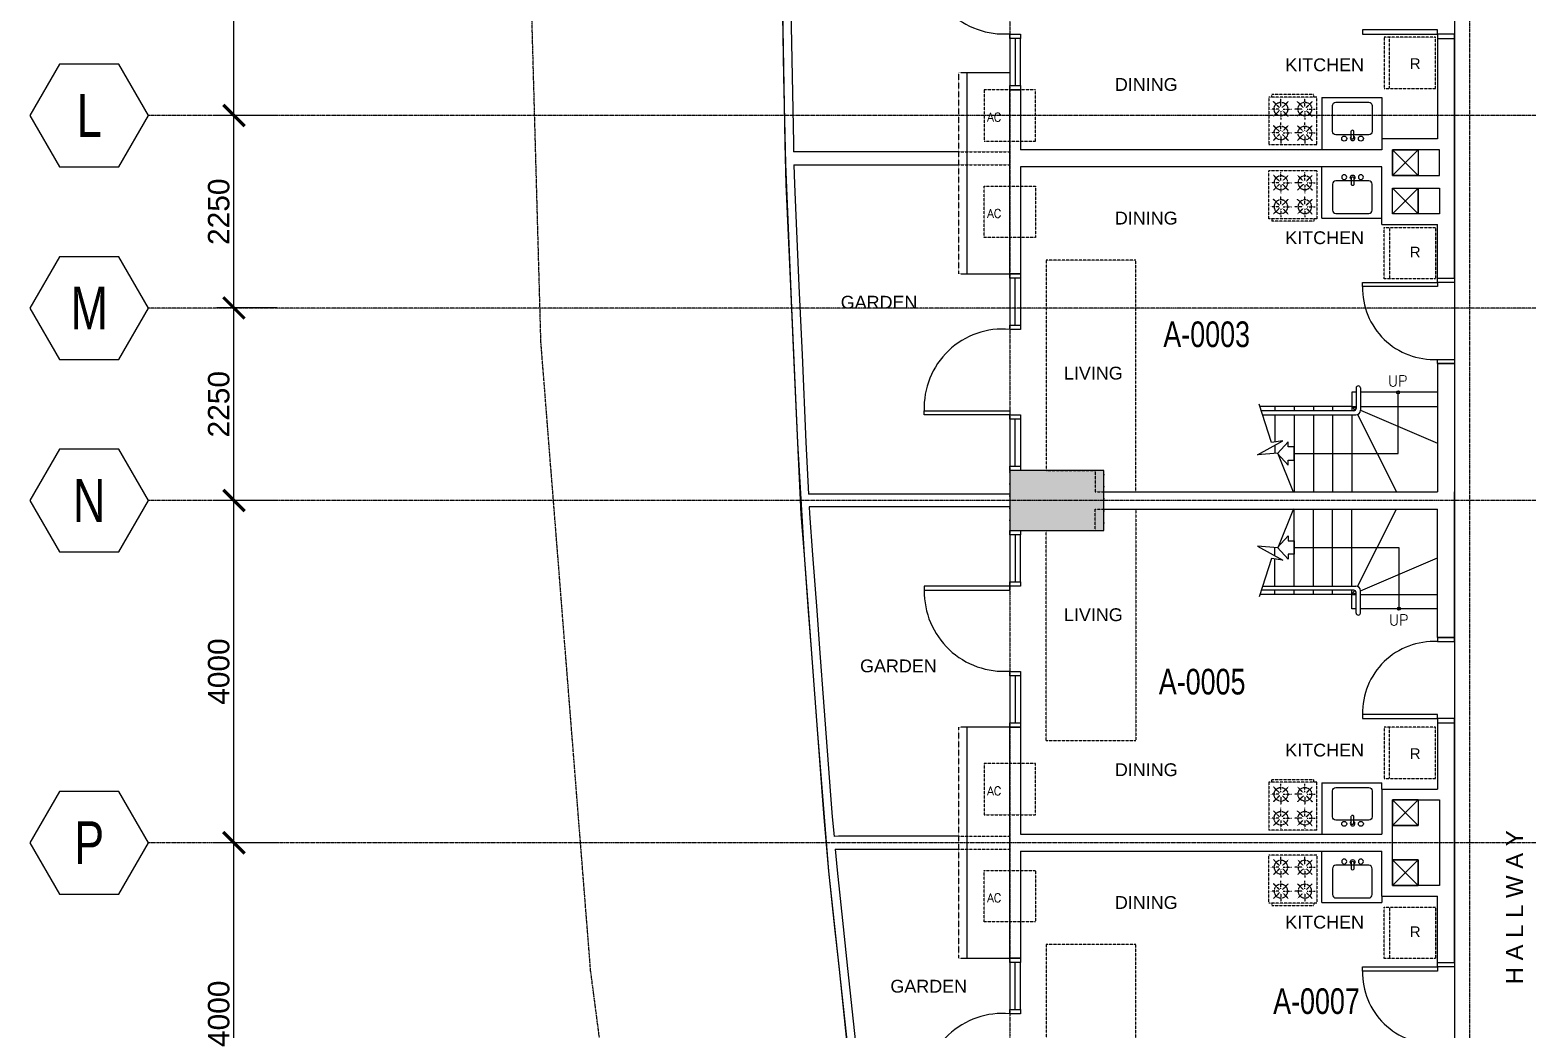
# Model space of a CAD drawing. Header units: inches. Extents: x -189245 to 740841, y -215444 to 469401.
# Drawn here: x -170280 to -152777, y -130482 to -118804 of the extents above; entities that cross this region are included whole.
import ezdxf
from ezdxf.enums import TextEntityAlignment as Align

# ---------------------------------------------------------------- set-up
doc = ezdxf.new("R2010")
doc.units = ezdxf.units.IN
doc.header["$LTSCALE"] = 10
doc.header["$MEASUREMENT"] = 0
for name, pattern in [('GRID NORMAL$0$GRID BASEMENT$0$GRID GROUND$0$GRID$0$$0$PHANTOM', [2.5, 1.25, -0.25, 0.25, -0.25, 0.25, -0.25]), ('HIDDEN', [0.375, 0.25, -0.125]), ('HIDDEN2', [0.1875, 0.125, -0.0625])]:
    doc.linetypes.add(name, pattern=pattern)
for name, color, linetype in [('1', 1, 'Continuous'), ('2', 2, 'Continuous'), ('3', 252, 'Continuous'), ('A-CMU WALL', 4, 'Continuous'), ('a-dim', 8, 'Continuous'), ('A-DOOR', 1, 'Continuous'), ('A-EQUIPMENT', 2, 'Continuous'), ('A-EQUIPTMENT', 1, 'Continuous'), ('A-FIXTURE', 2, 'Continuous'), ('A-GRID', 8, 'Continuous'), ('A-RAILING', 2, 'Continuous'), ('A-STAIR', 1, 'Continuous'), ('A-TEXT', 3, 'Continuous'), ('A-UNIT NUMBER', 2, 'Continuous'), ('A-WINDOW', 2, 'Continuous'), ('COLUMN', 6, 'Continuous'), ('HATCH TSG', 9, 'Continuous'), ('TEXT', 3, 'Continuous'), ('TSG- LOW WALL', 22, 'Continuous'), ('TSG- OPENNING', 1, 'Continuous'), ('TSG- plaster', 4, 'Continuous'), ('TSG- PRE CAST', 4, 'Continuous'), ('TSG- WALL 100', 244, 'Continuous'), ('TSG-DIM_WINDWS', 1, 'Continuous')]:
    doc.layers.add(name, color=color, linetype=linetype)
doc.layers.add('DEFPOINT', color=7, linetype='Continuous', plot=False)
doc.styles.add('ARIAL', font='ARIAL.TTF', dxfattribs={"width": 0.75})
doc.styles.add('GRID NORMAL$0$GRID BASEMENT$0$GRID GROUND$0$GRID$0$Standard', font='ARIAL.TTF')
doc.styles.add('PRSP_Simplex', font='simplex.shx')
doc.dimstyles.new('GRID NORMAL$0$GRID BASEMENT$0$GRID GROUND$0$GRID$0$Standard', dxfattribs={"dimtxt": 250, "dimasz": 0.18, "dimexe": 0.18, "dimexo": 0.0625, "dimgap": 50, "dimtad": 1, "dimdec": 0, "dimzin": 0, "dimdsep": 46, "dimtxsty": 'GRID NORMAL$0$GRID BASEMENT$0$GRID GROUND$0$GRID$0$Standard', "dimcen": 0.09, "dimadec": 0, "dimazin": 0, "dimtfac": 1, "dimtdec": 0, "dimtofl": 0, "dimtmove": 0, "dimatfit": 3, "dimfxl": 1, "dimtolj": 1, "dimtzin": 0, "dimarcsym": 0})

# ---------------------------------------------------------------- blocks, each defined once
blk = doc.blocks.new('GRID NORMAL$0$GRID BASEMENT$0$GRID GROUND$0$GRID$0$$0$GRID-H')
at = {"color": 3}
blk.add_lwpolyline([(-10.39, 6), (-13.86, 0), (-10.39, -6), (-3.46, -6), (0, 0), (-3.46, 6)], close=True, dxfattribs=at)
at = {"color": 6, "style": 'GRID NORMAL$0$GRID BASEMENT$0$GRID GROUND$0$GRID$0$Standard', "width": 0.75}
blk.add_attdef('H', text='', height=5, dxfattribs=at).set_placement((-6.93, 0), align=Align.MIDDLE)
blk = doc.blocks.new('GRID NORMAL$0$GRID BASEMENT$0$GRID GROUND$0$GRID$0$_ARCHTICK')
at = {"color": 0, "linetype": 'ByBlock', "ltscale": 20, "const_width": 0.15}
blk.add_lwpolyline([(-0.5, -0.5), (0.5, 0.5)], dxfattribs=at)
blk = doc.blocks.new('*D321')
at = {"layer": 'a-dim', "color": 0, "lineweight": -2, "ltscale": 500}
for p, q in [((-167895, -122254), (-167895, -119604)), ((-167395, -119804), (-168095, -119804)), ((-167395, -122054), (-168095, -122054))]:
    blk.add_line(p, q, dxfattribs=at)
at = {"layer": 'Defpoints', "color": 0, "ltscale": 500}
for p in [(-167895, -119804), (-167395, -119804), (-167395, -122054)]:
    blk.add_point(p, dxfattribs=at)
at = {"layer": 'a-dim', "color": 0, "lineweight": -2, "ltscale": 500, "xscale": 250, "yscale": 250, "zscale": 250}
for p, rotation in [((-167895, -119804), 90), ((-167895, -122054), 270)]:
    blk.add_blockref('GRID NORMAL$0$GRID BASEMENT$0$GRID GROUND$0$GRID$0$_ARCHTICK', p, dxfattribs=dict(at, rotation=rotation))
at = {"layer": 'a-dim', "color": 3, "ltscale": 500, "insert": (-168072, -120929), "char_height": 250, "attachment_point": 5, "rotation": 90, "style": 'GRID NORMAL$0$GRID BASEMENT$0$GRID GROUND$0$GRID$0$Standard'}
blk.add_mtext('\\A1;2250', dxfattribs=at)
blk = doc.blocks.new('*D322')
at = {"layer": 'a-dim', "color": 0, "lineweight": -2, "ltscale": 500}
for p, q in [((-167895, -124504), (-167895, -121854)), ((-167395, -122054), (-168095, -122054)), ((-167395, -124304), (-168095, -124304))]:
    blk.add_line(p, q, dxfattribs=at)
at = {"layer": 'Defpoints', "color": 0, "ltscale": 500}
for p in [(-167895, -122054), (-167395, -122054), (-167395, -124304)]:
    blk.add_point(p, dxfattribs=at)
at = {"layer": 'a-dim', "color": 0, "lineweight": -2, "ltscale": 500, "xscale": 250, "yscale": 250, "zscale": 250}
for p, rotation in [((-167895, -122054), 90), ((-167895, -124304), 270)]:
    blk.add_blockref('GRID NORMAL$0$GRID BASEMENT$0$GRID GROUND$0$GRID$0$_ARCHTICK', p, dxfattribs=dict(at, rotation=rotation))
at = {"layer": 'a-dim', "color": 3, "ltscale": 500, "insert": (-168072, -123179), "char_height": 250, "attachment_point": 5, "rotation": 90, "style": 'GRID NORMAL$0$GRID BASEMENT$0$GRID GROUND$0$GRID$0$Standard'}
blk.add_mtext('\\A1;2250', dxfattribs=at)
blk = doc.blocks.new('*D323')
at = {"layer": 'a-dim', "color": 0, "lineweight": -2, "ltscale": 500}
for p, q in [((-167895, -128505), (-167895, -124104)), ((-167395, -124304), (-168095, -124304)), ((-167395, -128305), (-168095, -128305))]:
    blk.add_line(p, q, dxfattribs=at)
at = {"layer": 'Defpoints', "color": 0, "ltscale": 500}
for p in [(-167895, -124304), (-167395, -124304), (-167395, -128305)]:
    blk.add_point(p, dxfattribs=at)
at = {"layer": 'a-dim', "color": 0, "lineweight": -2, "ltscale": 500, "xscale": 250, "yscale": 250, "zscale": 250}
for p, rotation in [((-167895, -124304), 90), ((-167895, -128305), 270)]:
    blk.add_blockref('GRID NORMAL$0$GRID BASEMENT$0$GRID GROUND$0$GRID$0$_ARCHTICK', p, dxfattribs=dict(at, rotation=rotation))
at = {"layer": 'a-dim', "color": 3, "ltscale": 500, "insert": (-168072, -126304), "char_height": 250, "attachment_point": 5, "rotation": 90, "style": 'GRID NORMAL$0$GRID BASEMENT$0$GRID GROUND$0$GRID$0$Standard'}
blk.add_mtext('\\A1;4000', dxfattribs=at)
blk = doc.blocks.new('*D325')
at = {"layer": 'a-dim', "color": 0, "lineweight": -2, "ltscale": 500}
for p, q in [((-167895, -120004), (-167895, -116004)), ((-167395, -116204), (-168095, -116204)), ((-167395, -119804), (-168095, -119804))]:
    blk.add_line(p, q, dxfattribs=at)
at = {"layer": 'Defpoints', "color": 0, "ltscale": 500}
for p in [(-167895, -116204), (-167395, -116204), (-167395, -119804)]:
    blk.add_point(p, dxfattribs=at)
at = {"layer": 'a-dim', "color": 0, "lineweight": -2, "ltscale": 500, "xscale": 250, "yscale": 250, "zscale": 250}
for p, rotation in [((-167895, -116204), 90), ((-167895, -119804), 270)]:
    blk.add_blockref('GRID NORMAL$0$GRID BASEMENT$0$GRID GROUND$0$GRID$0$_ARCHTICK', p, dxfattribs=dict(at, rotation=rotation))
at = {"layer": 'a-dim', "color": 3, "ltscale": 500, "insert": (-168072, -118004), "char_height": 250, "attachment_point": 5, "rotation": 90, "style": 'GRID NORMAL$0$GRID BASEMENT$0$GRID GROUND$0$GRID$0$Standard'}
blk.add_mtext('\\A1;3600', dxfattribs=at)
blk = doc.blocks.new('*D327')
at = {"layer": 'a-dim', "color": 0, "lineweight": -2, "ltscale": 500}
for p, q in [((-167895, -128505), (-167895, -124104)), ((-167395, -124304), (-168095, -124304)), ((-167395, -128305), (-168095, -128305))]:
    blk.add_line(p, q, dxfattribs=at)
at = {"layer": 'Defpoints', "color": 0, "ltscale": 500}
for p in [(-167895, -124304), (-167395, -124304), (-167395, -128305)]:
    blk.add_point(p, dxfattribs=at)
at = {"layer": 'a-dim', "color": 0, "lineweight": -2, "ltscale": 500, "xscale": 250, "yscale": 250, "zscale": 250}
for p, rotation in [((-167895, -124304), 90), ((-167895, -128305), 270)]:
    blk.add_blockref('GRID NORMAL$0$GRID BASEMENT$0$GRID GROUND$0$GRID$0$_ARCHTICK', p, dxfattribs=dict(at, rotation=rotation))
at = {"layer": 'a-dim', "color": 3, "ltscale": 500, "insert": (-168072, -126304), "char_height": 250, "attachment_point": 5, "rotation": 90, "style": 'GRID NORMAL$0$GRID BASEMENT$0$GRID GROUND$0$GRID$0$Standard'}
blk.add_mtext('\\A1;4000', dxfattribs=at)
blk = doc.blocks.new('*D328')
at = {"layer": 'a-dim', "color": 0, "lineweight": -2, "ltscale": 500}
for p, q in [((-167895, -132505), (-167895, -128104)), ((-167395, -128304), (-168095, -128304)), ((-167395, -132305), (-168095, -132305))]:
    blk.add_line(p, q, dxfattribs=at)
at = {"layer": 'Defpoints', "color": 0, "ltscale": 500}
for p in [(-167895, -128304), (-167395, -128304), (-167395, -132305)]:
    blk.add_point(p, dxfattribs=at)
at = {"layer": 'a-dim', "color": 0, "lineweight": -2, "ltscale": 500, "xscale": 250, "yscale": 250, "zscale": 250}
for p, rotation in [((-167895, -128304), 90), ((-167895, -132305), 270)]:
    blk.add_blockref('GRID NORMAL$0$GRID BASEMENT$0$GRID GROUND$0$GRID$0$_ARCHTICK', p, dxfattribs=dict(at, rotation=rotation))
at = {"layer": 'a-dim', "color": 3, "ltscale": 500, "insert": (-168072, -130304), "char_height": 250, "attachment_point": 5, "rotation": 90, "style": 'GRID NORMAL$0$GRID BASEMENT$0$GRID GROUND$0$GRID$0$Standard'}
blk.add_mtext('\\A1;4000', dxfattribs=at)
blk = doc.blocks.new('SINK3')
at = {"layer": 'A-FIXTURE', "color": 2, "linetype": 'Continuous'}
for p, q in [((421, 17), (335, 17)), ((421, -12), (335, -12))]:
    blk.add_line(p, q, dxfattribs=at)
blk.add_lwpolyline([(40, 232), (342, 232, -0.414214), (382, 192), (382, -192, -0.414214), (342, -232), (40, -232, -0.414214), (0, -192), (0, 192, -0.414214)], format="xyb", close=True, dxfattribs=at)
at = {"layer": 'A-FIXTURE', "color": 2, "linetype": 'ByBlock'}
for centre in [(425, 100), (425, -95)]:
    blk.add_circle(centre, 28.8, dxfattribs=at)
at = {"layer": 'A-FIXTURE', "color": 2, "linetype": 'Continuous'}
for centre, radius, start, end in [((342, 3), 15.7, 115.7914, 244.2086), ((421, 3), 27.3, 211.2757, 148.7243), ((414, 3), 15.7, 295.7914, 64.2086)]:
    blk.add_arc(centre, radius, start, end, dxfattribs=at)
blk = doc.blocks.new('RANGE2')
at = {"layer": 'A-FIXTURE', "color": 1, "linetype": 'HIDDEN2'}
for p, q in [((-280, 0), (280, 0)), ((-280, 0), (-280, -560)), ((280, -560), (280, 0)), ((-166, -140), (-262, -140)), ((-158, -122), (-227, -53)), ((-158, -158), (-227, -227)), ((-140, -114), (-140, -18)), ((-140, -166), (-140, -262)), ((-122, -122), (-53, -53)), ((-122, -158), (-53, -227)), ((-114, -140), (-18, -140)), ((114, -140), (18, -140)), ((122, -122), (53, -53)), ((122, -158), (53, -227)), ((140, -114), (140, -18)), ((140, -166), (140, -262)), ((158, -122), (227, -53)), ((158, -158), (227, -227)), ((166, -140), (262, -140)), ((-158, -402), (-227, -333)), ((-140, -394), (-140, -298)), ((-122, -402), (-53, -333)), ((122, -402), (53, -333)), ((140, -394), (140, -298)), ((158, -402), (227, -333)), ((-166, -420), (-262, -420)), ((-158, -438), (-227, -507)), ((-140, -446), (-140, -542)), ((-122, -438), (-53, -507)), ((-114, -420), (-18, -420)), ((114, -420), (18, -420)), ((122, -438), (53, -507)), ((140, -446), (140, -542)), ((158, -438), (227, -507)), ((166, -420), (262, -420)), ((-280, -560), (280, -560)), ((-246, -560), (-246, -590)), ((-246, -590), (246, -590)), ((246, -560), (246, -590))]:
    blk.add_line(p, q, dxfattribs=at)
for centre in [(-140, -140), (140, -140), (-140, -420), (140, -420)]:
    blk.add_circle(centre, 80, dxfattribs=at)
blk = doc.blocks.new('REF')
at = {"color": 1, "linetype": 'HIDDEN2'}
blk.add_line((-300, 535), (300, 535), dxfattribs=at)
blk.add_lwpolyline([(-300, 0), (300, 0), (300, 600), (-300, 600)], close=True, dxfattribs=at)
blk = doc.blocks.new('A$C07BA7C41')
at = {"layer": 'TSG- OPENNING', "linetype": 'HIDDEN2'}
for points in [[(1000, 100), (1475, 100), (1475, 2809), (425, 2809), (425, 350), (1000, 350), (1000, 100)], [(1000, -100), (1475, -100), (1475, -2809), (425, -2809), (425, -350), (1000, -350), (1000, -100)]]:
    blk.add_lwpolyline(points, dxfattribs=at)

msp = doc.modelspace()

# ---------------------------------------------------------------- hatches: boundary and pattern name
at = {"layer": 'HATCH TSG'}
h = msp.add_hatch(color=254, dxfattribs=at)
h.paths.add_polyline_path([(-158824.71608, -94554.32588), (-158824.71608, -93854.32588), (-157824.71608, -93854.32588), (-157824.71608, -94554.32588)])
h.paths.add_polyline_path([(-158824.71608, -98654.32588), (-158824.71608, -97954.32588), (-157824.71608, -97954.32588), (-157824.71608, -98654.32588)])
h.paths.add_polyline_path([(-158824.71608, -106654.32588), (-158824.71608, -105954.32588), (-157724.71608, -105954.32588), (-157724.71608, -106654.32588)])
h.paths.add_polyline_path([(-152149.71608, -102704.32588), (-152149.71608, -101904.32588), (-150949.71608, -101904.32588), (-150949.71608, -102704.32588)])
h.paths.add_polyline_path([(-147974.76923, -102654.32588), (-147974.76923, -101954.32588), (-146974.76923, -101954.32588), (-146974.76923, -102654.32588)])
h.paths.add_polyline_path([(-140399.71608, -109654.32588), (-139699.71608, -109654.32588), (-139699.71608, -108554.32588), (-140399.71608, -108554.32588)])
h.paths.add_polyline_path([(-125399.71608, -117254.32588), (-124699.71608, -117254.32588), (-124699.71608, -116054.32588), (-125399.71608, -116054.32588)])
h.paths.add_polyline_path([(-131399.71608, -117254.32588), (-130699.71608, -117254.32588), (-130699.71608, -116054.32588), (-131399.71608, -116054.32588)])
h.paths.add_polyline_path([(-137399.71608, -117254.32588), (-136699.71608, -117254.32588), (-136699.71608, -116054.32588), (-137399.71608, -116054.32588)])
h.paths.add_polyline_path([(-143398.12939, -117054.32588), (-142698.12939, -117054.32588), (-142698.12939, -116054.32588), (-143398.12939, -116054.32588)])
h.paths.add_polyline_path([(-143398.12939, -120954.32588), (-142698.12939, -120954.32588), (-142698.12939, -122054.32588), (-143398.12939, -122054.32588)])
h.paths.add_polyline_path([(-137399.71608, -120954.32588), (-136699.71608, -120954.32588), (-136699.71608, -122054.32588), (-137399.71608, -122054.32588)])
h.paths.add_polyline_path([(-131399.71608, -120954.32588), (-130699.71608, -120954.32588), (-130699.71608, -122054.32588), (-131399.71608, -122054.32588)])
h.paths.add_polyline_path([(-125399.71608, -120954.32588), (-124699.71608, -120954.32588), (-124699.71608, -122054.32588), (-125399.71608, -122054.32588)])
h.paths.add_polyline_path([(-147974.76923, -128651.52747), (-147974.76923, -127951.52747), (-146974.76923, -127951.52747), (-146974.76923, -128651.52747)])
h.paths.add_polyline_path([(-152149.71672, -127901.52747), (-152149.71672, -128701.52747), (-150949.71672, -128701.52747), (-150949.71672, -127901.52747)])
h.paths.add_polyline_path([(-158824.71608, -136754.32588), (-158824.71608, -136054.32588), (-157824.71608, -136054.32588), (-157824.71608, -136754.32588)])
h.paths.add_polyline_path([(-158824.7154, -124654.32588), (-158824.7154, -123954.32588), (-157724.7154, -123954.32588), (-157724.7154, -124654.32588)])
h.paths.add_polyline_path([(-111949.71608, -110054.32588), (-111349.71608, -110054.32588), (-111349.71608, -108554.32588), (-111949.71608, -108554.32588)])
h.paths.add_polyline_path([(-111949.71608, -113054.32588), (-111349.71608, -113054.32588), (-111349.71608, -114554.32588), (-111949.71608, -114554.32588)])
h.paths.add_polyline_path([(-111949.71608, -117554.32588), (-111349.71608, -117554.32588), (-111349.71608, -116054.32588), (-111949.71608, -116054.32588)])
h.paths.add_polyline_path([(-111949.71608, -120554.32588), (-111349.71608, -120554.32588), (-111349.71608, -122054.32588), (-111949.71608, -122054.32588)])
h.paths.add_polyline_path([(-147974.76923, -109254.32588), (-147974.76923, -108554.32588), (-146974.76923, -108554.32588), (-146974.76923, -109254.32588)])
h.paths.add_polyline_path([(-147974.76923, -122054.32588), (-147974.76923, -121354.32588), (-146974.76923, -121354.32588), (-146974.76923, -122054.32588)])
at = {"layer": 'TSG- LOW WALL', "ltscale": 100}
h = msp.add_hatch(dxfattribs=at)
h.set_pattern_fill('ANSI31', color=3, scale=800, style=0)
h.set_pattern_definition([(45, (-783304.64, 376134.49), (-70.710678, 70.710678), [])])
h.paths.add_polyline_path([(-158825.09466, -124654.32588), (-158825.09466, -123954.32588), (-157725.09466, -123954.32588), (-157725.09466, -124654.32588)], flags=17)
h.paths.add_polyline_path([(-158825.12874, -124654.32588), (-157725.12874, -124654.32588), (-157725.12874, -123954.32588), (-158825.12874, -123954.32588)], flags=16)

# ---------------------------------------------------------------- linework, layer by layer
at = {"layer": '1', "linetype": 'ByBlock'}
for p, q in [((-155725.01455, -123659.67717), (-155725.01455, -123756.45411)), ((-155725.01455, -124948.9746), (-155725.01455, -124852.19765))]:
    msp.add_line(p, q, dxfattribs=at)
for points in [[(-155508.82051, -124205.25916), (-155692.12472, -123750.25734), (-155929.70326, -123770.51681), (-155630.31831, -123608.39883), (-155763.86241, -123625.85574), (-155907.46112, -123178.92296)], [(-155508.82051, -124403.3926), (-155692.12472, -124858.39443), (-155929.70326, -124838.13496), (-155630.31831, -125000.25294), (-155763.86241, -124982.79603), (-155907.46112, -125429.72881)]]:
    msp.add_lwpolyline(points, dxfattribs=at)
at = {"layer": '2', "color": 2}
for points in [[(-153824.57151, -118854.32588), (-153824.57151, -118804.32588), (-154699.57151, -118804.32588), (-154699.57151, -118854.32588)], [(-153824.57151, -118854.32588), (-153824.57151, -118904.32588), (-153624.57151, -118904.32588), (-153624.57151, -118854.32588)], [(-153824.57151, -121754.32588), (-153824.57151, -121804.32588), (-154699.57151, -121804.32588), (-154699.57151, -121754.32588)], [(-153824.57151, -121754.32588), (-153824.57151, -121704.32588), (-153624.57151, -121704.32588), (-153624.57151, -121754.32588)], [(-153824.57151, -122704.32588), (-153824.57151, -122654.32588), (-153624.57151, -122654.32588), (-153624.57151, -122704.32588)], [(-153824.57151, -125904.32588), (-153824.57151, -125954.32588), (-153624.57151, -125954.32588), (-153624.57151, -125904.32588)], [(-153824.57151, -126854.32588), (-153824.57151, -126804.32588), (-154699.57151, -126804.32588), (-154699.57151, -126854.32588)], [(-153824.57151, -126854.32588), (-153824.57151, -126904.32588), (-153624.57151, -126904.32588), (-153624.57151, -126854.32588)], [(-153824.57151, -129754.32588), (-153824.57151, -129804.32588), (-154699.57151, -129804.32588), (-154699.57151, -129754.32588)], [(-153824.57151, -129754.32588), (-153824.57151, -129704.32588), (-153624.57151, -129704.32588), (-153624.57151, -129754.32588)]]:
    msp.add_lwpolyline(points, close=True, dxfattribs=at)
at = {"layer": '3', "color": 251, "linetype": 'GRID NORMAL$0$GRID BASEMENT$0$GRID GROUND$0$GRID$0$$0$PHANTOM', "flags": 128}
msp.add_lwpolyline([(-107742.41972, -101734.50066), (-108206.40253, -110412.10517), (-107824.74369, -122516.08949), (-106849.52911, -130587.38781), (-161513.31385, -143935.92849), (-162770.44794, -137090.40339), (-163725.52094, -129792.63417), (-164305.8868, -122455.55195), (-164509.46994, -115118.3758), (-164333.28528, -107790.4935), (-163778.69946, -100461.44618), (-162851.04772, -93180.30189), (-161617.26667, -86330.52932), (-107723.46534, -101727.30424)], dxfattribs=at)
at = {"layer": 'A-CMU WALL', "color": 1}
for p, q in [((-154049.57151, -120203.85919), (-154349.57151, -120503.85919)), ((-154049.57151, -120503.85919), (-154349.57151, -120203.85919)), ((-154049.57151, -120203.85919), (-154049.57151, -120503.85919)), ((-154049.57151, -120953.85919), (-154349.57151, -120653.85919)), ((-154049.57151, -120653.85919), (-154349.57151, -120953.85919)), ((-154049.57151, -120953.85919), (-154049.57151, -120653.85919)), ((-154049.57151, -127804.24862), (-154349.57151, -128104.24862)), ((-154049.57151, -128104.24862), (-154349.57151, -127804.24862)), ((-154049.57151, -127804.24862), (-154049.57151, -128104.24862)), ((-154349.56568, -128104.24862), (-154049.73518, -128104.24279)), ((-154049.56908, -128804.24862), (-154349.56908, -128504.24862)), ((-154049.56908, -128504.24862), (-154349.56908, -128804.24862)), ((-154049.73519, -128504.41473), (-154349.56908, -128504.24862)), ((-154049.56908, -128804.24862), (-154049.56908, -128504.24862))]:
    msp.add_line(p, q, dxfattribs=at)
at = {"layer": 'A-CMU WALL'}
msp.add_line((-154349.57151, -127804.24862), (-153799.57151, -127804.24862), dxfattribs=at)
for points in [[(-153799.57151, -120503.85919), (-153799.57151, -120203.85919), (-154349.57151, -120203.85919), (-154349.57151, -120503.85919)], [(-153799.57151, -120653.85919), (-153799.57151, -120953.85919), (-154349.57151, -120953.85919), (-154349.57151, -120653.85919)], [(-153799.57151, -128804.24862), (-154349.57151, -128804.24862), (-154349.57151, -127804.24862), (-153799.57151, -127804.24862)]]:
    msp.add_lwpolyline(points, close=True, dxfattribs=at)
at = {"layer": 'A-CMU WALL', "color": 1}
for points in [[(-154349.57151, -120203.85919), (-154049.57151, -120203.85919), (-154049.57151, -120503.85919), (-154349.57151, -120503.85919)], [(-154349.57151, -120652.54599), (-154049.57151, -120652.54599), (-154049.57151, -120953.85919), (-154349.57151, -120953.85919)], [(-154349.57151, -127804.24862), (-154049.73518, -127804.41229), (-154049.73518, -128104.24279), (-154349.57151, -128104.23793)], [(-154349.73276, -128504.24862), (-154049.73276, -128504.24862), (-154049.73276, -128804.24862), (-154349.73276, -128804.24862)]]:
    msp.add_lwpolyline(points, close=True, dxfattribs=at)
at = {"layer": 'A-DOOR'}
msp.add_line((-153624.57151, -91804.32588), (-153624.57151, -137679.32588), dxfattribs=at)
for centre, start, end in [((-153869.22815, -121824.92831), 178.578672429, 273.081958546), ((-153869.22815, -126783.72346), 86.918041454, 181.421327571), ((-153869.22815, -129824.92831), 178.578672429, 273.081958546)]:
    msp.add_arc(centre, 830.59891, start, end, dxfattribs=at)
at = {"layer": 'A-EQUIPMENT', "ltscale": 100}
for points in [[(-158824.75225, -119304.32586), (-159324.75225, -119304.32586), (-159324.75225, -121654.32294), (-158824.75225, -121654.32294)], [(-158824.75225, -126954.32878), (-159324.75225, -126954.32878), (-159324.75225, -129654.32294), (-158824.75225, -129654.32294)]]:
    msp.add_lwpolyline(points, dxfattribs=at)
at = {"layer": 'A-EQUIPTMENT', "linetype": 'HIDDEN'}
for points in [[(-159324.75225, -119304.32586), (-159424.75225, -119304.32586), (-159424.75225, -121654.32294), (-159324.75225, -121654.32294)], [(-159324.75225, -126954.32878), (-159424.75225, -126954.32878), (-159424.75225, -129654.32294), (-159324.75225, -129654.32294)]]:
    msp.add_lwpolyline(points, dxfattribs=at)
at = {"layer": 'A-EQUIPTMENT', "color": 1, "linetype": 'HIDDEN2'}
for points in [[(-159124.75225, -120104.32586), (-158524.75225, -120104.32586), (-158524.75225, -119504.32586), (-159124.75225, -119504.32586)], [(-159124.75225, -120629.32586), (-158524.75225, -120629.32586), (-158524.75225, -121229.32586), (-159124.75225, -121229.32586)], [(-159124.75225, -127979.32586), (-158524.75225, -127979.32586), (-158524.75225, -127379.32586), (-159124.75225, -127379.32586)], [(-159124.75225, -128629.32586), (-158524.75225, -128629.32586), (-158524.75225, -129229.32586), (-159124.75225, -129229.32586)]]:
    msp.add_lwpolyline(points, close=True, dxfattribs=at)
at = {"layer": 'A-FIXTURE', "color": 2}
for p, q in [((-155174.19186, -119595.10948), (-154474.56908, -119595.10948)), ((-155174.19186, -119595.10948), (-155174.19186, -120195.10948)), ((-154474.56908, -119595.10948), (-154474.57151, -120077.54599)), ((-155174.19186, -121003.84801), (-155174.19186, -120403.84801)), ((-155174.19186, -121003.84801), (-154474.56908, -121003.84801)), ((-155174.19186, -127604.80375), (-154474.56908, -127604.80375)), ((-155174.19186, -127604.80375), (-155174.19186, -128204.80375)), ((-154474.56908, -127679.40315), (-154474.56908, -127604.80375)), ((-155174.19186, -129003.84801), (-155174.19186, -128403.84801)), ((-154474.56908, -128929.24862), (-154474.56908, -129003.84801)), ((-155174.19186, -129003.84801), (-154474.56908, -129003.84801))]:
    msp.add_line(p, q, dxfattribs=at)
at = {"layer": 'A-GRID', "linetype": 'GRID NORMAL$0$GRID BASEMENT$0$GRID GROUND$0$GRID$0$$0$PHANTOM'}
for p, q in [((-158824.73518, -84043.6688), (-158824.73518, -142772.03395)), ((-153449.75225, -84042.31871), (-153449.75225, -142770.68385)), ((-106879.08048, -119804.32588), (-168894.52032, -119804.32588)), ((-106879.08048, -122054.32588), (-168894.52032, -122054.32588)), ((-106879.08048, -124304.32588), (-168894.52032, -124304.32588)), ((-152149.71672, -128304.32588), (-168894.52032, -128304.32588))]:
    msp.add_line(p, q, dxfattribs=at)
at = {"layer": 'A-RAILING'}
for p, q in [((-154775.01455, -122989.32541), (-154775.01455, -123229.32541)), ((-154725.01455, -122989.32541), (-154725.01455, -123249.32541)), ((-154800.01455, -123254.32541), (-155883.23445, -123254.32541)), ((-155867.16953, -123304.32541), (-154780.01455, -123304.32541)), ((-155867.16953, -125304.32636), (-154780.01455, -125304.32636)), ((-154800.01455, -125354.32636), (-155883.23445, -125354.32636)), ((-154775.01455, -125619.32636), (-154775.01455, -125379.32636)), ((-154725.01455, -125619.32636), (-154725.01455, -125359.32636))]:
    msp.add_line(p, q, dxfattribs=at)
for centre, radius, start, end in [((-154750.01455, -122989.32541), 25, 0, 180), ((-154800.01455, -123229.32541), 25, 270, 0), ((-154780.01455, -123249.32541), 55, 270, 0), ((-154780.01455, -125359.32636), 55, 0, 90), ((-154800.01455, -125379.32636), 25, 0, 90), ((-154750.01455, -125619.32636), 25, 180, 0)]:
    msp.add_arc(centre, radius, start, end, dxfattribs=at)
at = {"layer": 'A-STAIR'}
for p, q in [((-154775.01455, -123039.32541), (-154825.01455, -123039.32541)), ((-154825.01455, -123039.32541), (-154825.01455, -123204.32541)), ((-153824.57151, -123039.32541), (-154725.01455, -123039.32541)), ((-154825.01455, -123204.32541), (-155899.29936, -123204.32541)), ((-155725.01455, -123204.32541), (-155725.01455, -123254.32541)), ((-155500.01455, -123204.32541), (-155500.01455, -123254.32541)), ((-155275.01455, -123204.32541), (-155275.01455, -123254.32541)), ((-155050.01455, -123204.32541), (-155050.01455, -123254.32541)), ((-154825.01455, -123103.9082), (-154825.01455, -123254.32541)), ((-154825.01455, -123204.32541), (-154775.01455, -123204.32541)), ((-154825.01455, -123204.32541), (-154775.01455, -123225.82309)), ((-154825.01455, -123204.32541), (-154791.13565, -123252.69559)), ((-154725.01455, -123204.32541), (-153824.57151, -123204.32544)), ((-155725.01455, -123304.32541), (-155725.01455, -123620.77754)), ((-155500.01455, -123304.32541), (-155500.01455, -124204.32592)), ((-155275.01455, -123304.32541), (-155275.01455, -124204.32599)), ((-155050.01455, -123304.32541), (-155050.01455, -124204.32607)), ((-154825.01455, -123304.32541), (-154825.01455, -124204.32615)), ((-154825.01455, -123304.32541), (-154825.01455, -124204.32588)), ((-154758.14883, -123299.79213), (-154303.71214, -124204.32588)), ((-154725.01455, -123247.32077), (-153824.57151, -123633.17961)), ((-155500.01455, -125304.32636), (-155500.01455, -124404.32585)), ((-155275.01455, -125304.32636), (-155275.01455, -124404.32577)), ((-155050.01455, -125304.32636), (-155050.01455, -124404.32569)), ((-154825.01455, -125304.32636), (-154825.01455, -124404.32561)), ((-154825.01455, -125304.32636), (-154825.01455, -124404.32588)), ((-154758.14883, -125308.85963), (-154303.71214, -124404.32588)), ((-155725.01455, -125304.32636), (-155725.01455, -124987.87423)), ((-154725.01455, -125361.331), (-153824.57151, -124975.47216)), ((-154825.01455, -125404.32636), (-155899.29936, -125404.32636)), ((-155725.01455, -125404.32636), (-155725.01455, -125354.32636)), ((-155500.01455, -125404.32636), (-155500.01455, -125354.32636)), ((-155275.01455, -125404.32636), (-155275.01455, -125354.32636)), ((-155050.01455, -125404.32636), (-155050.01455, -125354.32636)), ((-154825.01455, -125504.74357), (-154825.01455, -125354.32636)), ((-154825.01455, -125404.32636), (-154791.13565, -125355.95618)), ((-154825.01455, -125404.32636), (-154775.01455, -125382.82868)), ((-154825.01455, -125404.32636), (-154775.01455, -125404.32635)), ((-154825.01455, -125569.32636), (-154825.01455, -125404.32636)), ((-154725.01455, -125404.32635), (-153824.57151, -125404.32633)), ((-154775.01455, -125569.32636), (-154825.01455, -125569.32636)), ((-153824.57151, -125569.32636), (-154725.01455, -125569.32636))]:
    msp.add_line(p, q, dxfattribs=at)
for points in [[(-155500.01455, -123756.45411), (-154285.52215, -123756.45411), (-154285.52215, -123039.32541)], [(-155500.01455, -124852.19765), (-154274.17521, -124852.19765), (-154274.17521, -125569.32636)]]:
    msp.add_lwpolyline(points, dxfattribs=at)
at = {"layer": 'A-STAIR', "color": 2}
for points in [[(-155568.83468, -123619.95411), (-155693.13941, -123756.45411), (-155568.83468, -123892.95411), (-155568.83468, -123834.45411), (-155500.01455, -123834.45411), (-155500.01455, -123678.45411), (-155568.83468, -123678.45411)], [(-155568.83468, -124988.69765), (-155693.13941, -124852.19765), (-155568.83468, -124715.69765), (-155568.83468, -124774.19765), (-155500.01455, -124774.19765), (-155500.01455, -124930.19765), (-155568.83468, -124930.19765)]]:
    msp.add_lwpolyline(points, close=True, dxfattribs=at)
for centre in [(-154285.52215, -123039.32541), (-154274.17521, -125569.32636)]:
    msp.add_circle(centre, 18.30594, dxfattribs=at)
at = {"layer": 'A-WINDOW', "color": 1, "ltscale": 100}
for p, q in [((-158824.73518, -118904.32588), (-158824.73518, -119454.32588)), ((-158699.73518, -119454.32588), (-158699.73518, -118904.32588)), ((-158824.77135, -121704.34267), (-158824.77135, -122254.32296)), ((-158699.77135, -121704.34267), (-158699.77135, -122254.32296)), ((-158824.77135, -123354.32296), (-158824.77135, -123904.32296)), ((-158699.77135, -123354.32296), (-158699.77135, -123904.32296)), ((-158824.77135, -124704.32588), (-158824.77135, -125254.32881)), ((-158700.09399, -125254.32881), (-158699.77135, -124704.32588)), ((-158824.7031, -126354.3288), (-158824.69144, -126904.32881)), ((-158699.69902, -126354.3288), (-158699.69144, -126904.32881)), ((-158824.69902, -129704.32296), (-158824.69902, -130254.32296)), ((-158699.62633, -130254.32296), (-158699.62633, -129704.32296))]:
    msp.add_line(p, q, dxfattribs=at)
at = {"layer": 'A-WINDOW', "color": 2}
for p, q in [((-158762.37707, -118904.32588), (-158762.37707, -119454.32588)), ((-158762.23518, -122254.32296), (-158762.23518, -121704.32296)), ((-158762.23518, -123904.32296), (-158762.23518, -123354.32296)), ((-158762.23518, -124704.32881), (-158762.23518, -125254.32881)), ((-158762.2031, -126354.3288), (-158762.2031, -126904.3288)), ((-158762.2031, -130254.32296), (-158762.2031, -129704.32296))]:
    msp.add_line(p, q, dxfattribs=at)
at = {"layer": 'A-WINDOW', "color": 3, "linetype": 'HIDDEN2'}
for p, q in [((-159424.75225, -120229.46659), (-158825.13151, -120229.46659)), ((-159424.75225, -120379.46659), (-158825.13151, -120379.46659)), ((-159424.75225, -128229.32588), (-158825.13151, -128229.32588)), ((-159424.75225, -128379.32588), (-158825.13151, -128379.32588))]:
    msp.add_line(p, q, dxfattribs=at)
at = {"layer": 'A-WINDOW', "color": 2}
for points in [[(-158824.73518, -118854.32588), (-158699.73518, -118854.32588), (-158699.73518, -118904.32588), (-158824.73518, -118904.32588)], [(-158824.73518, -119454.32588), (-158699.73518, -119454.32588), (-158699.73518, -119504.32588), (-158824.73518, -119504.32588)], [(-158824.77135, -121654.34267), (-158699.77135, -121654.34267), (-158699.77135, -121704.34267), (-158824.77135, -121704.34267)], [(-158824.77135, -122254.32296), (-158699.77135, -122254.32296), (-158699.77135, -122304.32296), (-158824.77135, -122304.32296)], [(-158824.77135, -123304.32296), (-158699.77135, -123304.32296), (-158699.77135, -123354.32296), (-158824.77135, -123354.32296)], [(-158824.77135, -123904.32296), (-158699.77135, -123904.32296), (-158699.77135, -123954.32296), (-158824.77135, -123954.32296)], [(-158824.77135, -124654.32296), (-158699.77135, -124654.32296), (-158699.77135, -124704.32296), (-158824.77135, -124704.32296)], [(-158824.77135, -125254.32881), (-158699.77135, -125254.32881), (-158699.77135, -125304.3288), (-158824.77135, -125304.3288)], [(-158824.7031, -126304.32881), (-158699.7031, -126304.32881), (-158699.7031, -126354.3288), (-158824.7031, -126354.3288)], [(-158824.69144, -126904.32881), (-158699.69144, -126904.32881), (-158699.69144, -126954.3288), (-158824.69144, -126954.3288)], [(-158824.69902, -129654.32296), (-158699.69902, -129654.32296), (-158699.69902, -129704.32296), (-158824.69902, -129704.32296)], [(-158824.62633, -130254.32296), (-158699.62633, -130254.32296), (-158699.62633, -130304.32296), (-158824.62633, -130304.32296)]]:
    msp.add_lwpolyline(points, close=True, dxfattribs=at)
at = {"layer": 'A-WINDOW'}
for points in [[(-159824.77135, -123304.32295), (-159824.77135, -123254.32295), (-158824.77135, -123254.32296), (-158824.77135, -123304.32296)], [(-159824.77135, -125304.3288), (-159824.77135, -125354.3288), (-158824.77135, -125354.3288), (-158824.77135, -125304.3288)]]:
    msp.add_lwpolyline(points, close=True, dxfattribs=at)
at = {"layer": 'A-WINDOW', "color": 1}
for centre, radius, start, end in [((-158892.36131, -117918.5891), 932.47751, 179.123566797, 274.159252578), ((-158908.69137, -123217.3943), 916.91685, 84.748704809, 182.504444151), ((-158892.40293, -125368.59202), 932.47751, 179.123566797, 274.159252578), ((-158912.86893, -131212.71752), 912.6705, 84.451623957, 182.612818015)]:
    msp.add_arc(centre, radius, start, end, dxfattribs=at)
at = {"layer": 'COLUMN'}
msp.add_lwpolyline([(-158824.71608, -123954.32588), (-158824.71608, -124654.32588), (-157724.71608, -124654.32588), (-157724.71608, -123954.32588)], close=True, dxfattribs=at)
at = {"layer": 'DEFPOINT'}
msp.add_lwpolyline([(-161490.87559, -118158.36536), (-161468.44543, -119349.77478), (-161447.61996, -120369.80091), (-161377.49802, -122054.32588), (-161307.78313, -123628.8413), (-161229.74329, -124945.11409), (-161077.00834, -126979.17306), (-160942.72923, -128635.83692), (-160617.06082, -131657.69398), (-160488.95848, -132751.2915), (-160217.22138, -134972.58775), (-159976.14046, -136554.07588), (-158824.57151, -136554.07588), (-158824.57151, -141766.85924), (-153449.75225, -141766.85924), (-153449.75225, -139454.41584), (-146974.75225, -139453.85919)], dxfattribs=at)
at = {"layer": 'TSG- LOW WALL', "color": 3, "ltscale": 100}
for points in [[(-161407.96385, -115379.26848), (-161409.24615, -115900.77587), (-161403.91553, -117387.02973), (-161390.89152, -118156.5781), (-161383.16494, -118566.98609), (-161353.76773, -120128.45992), (-161351.17346, -120229.76199)], [(-161483.14722, -118568.86842), (-161453.74363, -120130.68115), (-161441.49629, -120608.92066), (-161388.76193, -121799.9296), (-161353.10563, -122605.22974), (-161307.78313, -123628.8413), (-161265.98902, -124462.40892), (-161229.74329, -124945.11409), (-161180.62382, -125598.28096), (-161147.49187, -126040.50339), (-161096.44919, -126720.26807), (-161018.58574, -127757.2203), (-160999.68587, -128008.92068), (-160942.72923, -128635.83692), (-160872.06221, -129298.7933), (-160820.3507, -129783.92026), (-160727.68454, -130653.25967)], [(-161347.32728, -120379.94926), (-161341.55293, -120605.42863), (-161288.85981, -121795.50623), (-161253.2035, -122600.80637), (-161207.89395, -123624.12578), (-161177.54992, -124229.32588)], [(-161170.02909, -124379.32588), (-161166.17671, -124456.16026), (-161130.02402, -124937.6263), (-161080.9054, -125590.78194), (-161047.77136, -126033.03218), (-160996.72992, -126712.78028), (-160918.86647, -127749.7325), (-160900.02521, -128000.65231), (-160879.2129, -128229.7314)], [(-160865.62193, -128379.32588), (-160843.20992, -128626.01268), (-160772.62553, -129288.19396), (-160720.91402, -129773.32093), (-160628.26641, -130642.4863), (-160466.437, -132111.85482), (-160352.0336, -133047.03753), (-160262.17414, -133781.58747), (-160141.12449, -134771.09952), (-160118.14075, -134958.97849), (-160076.49839, -135232.15194), (-159959.1968, -136001.64905), (-159897.85114, -136404.07588), (-159424.75226, -136404.07588)]]:
    msp.add_lwpolyline(points, dxfattribs=at)
at = {"layer": 'TSG- OPENNING', "linetype": 'HIDDEN2'}
msp.add_lwpolyline([(-157825.1315, -132204.73482), (-157350.10899, -132204.73473), (-157350.10897, -129495.78254), (-158400.10897, -129495.78254), (-158400.10769, -131954.73183), (-157825.13151, -131954.73183), (-157825.1315, -132204.73475)], dxfattribs=at)
at = {"layer": 'TSG- plaster', "color": 4, "linetype": 'Continuous'}
for p, q in [((-153824.57151, -118904.32588), (-153824.57151, -120077.54599)), ((-153824.57151, -118904.32588), (-153624.57151, -118904.32588)), ((-153624.57151, -121704.32588), (-153624.57151, -118904.32588)), ((-154474.57151, -120204.32588), (-158699.71608, -120204.32588)), ((-154474.57151, -120077.54599), (-154474.57151, -120204.32588)), ((-153824.57151, -120077.54599), (-154474.57151, -120077.54599)), ((-154474.57151, -120404.32588), (-158699.57333, -120404.30618)), ((-154474.57151, -121077.0793), (-154474.57151, -120404.32588)), ((-154474.57151, -121077.0793), (-153824.57151, -121077.0793)), ((-153824.57151, -121704.32588), (-153824.57151, -121077.0793)), ((-153824.57151, -121704.32588), (-153624.57151, -121704.32588)), ((-153824.57151, -122704.32588), (-153824.57151, -124204.32588)), ((-153824.57151, -122704.32588), (-153624.57151, -122704.32588)), ((-153624.57151, -122704.32588), (-153624.57151, -124404.32588)), ((-157725.07759, -124204.32588), (-153824.57151, -124204.32588)), ((-153624.57151, -125904.32588), (-153624.57151, -124204.32588)), ((-157725.11167, -124404.32588), (-153824.57151, -124404.32588)), ((-153824.57151, -125904.32588), (-153824.57151, -124404.32588)), ((-153824.57151, -125904.32588), (-153624.57151, -125904.32588)), ((-153824.57151, -126904.32588), (-153824.57151, -127679.24862)), ((-153824.57151, -126904.32588), (-153624.57151, -126904.32588)), ((-153624.57151, -129704.32588), (-153624.57151, -126904.32588)), ((-154474.57151, -127679.24862), (-154474.57151, -128203.84801)), ((-154474.57151, -127679.24862), (-153824.57151, -127679.24862)), ((-158699.56162, -128203.84801), (-154474.57151, -128203.84801)), ((-158699.56162, -128403.84801), (-154474.56908, -128403.84801)), ((-154474.56908, -128929.24862), (-154474.56908, -128403.84801)), ((-154474.56908, -128929.24862), (-153824.57151, -128929.24862)), ((-153824.57151, -129704.32588), (-153824.57151, -128929.24862)), ((-153824.57151, -129704.32588), (-153624.57151, -129704.32588))]:
    msp.add_line(p, q, dxfattribs=at)
at = {"layer": 'TSG- plaster', "color": 3, "ltscale": 2}
for p, q in [((-158824.75225, -124229.32588), (-161177.54992, -124229.32588)), ((-158824.75225, -124379.32588), (-161170.02909, -124379.32588)), ((-159424.75225, -128229.32588), (-160827.9192, -128229.32588))]:
    msp.add_line(p, q, dxfattribs=at)
for points in [[(-159424.75225, -120229.42191), (-161351.17346, -120229.76199)], [(-161348.2692, -120379.94949), (-159424.75225, -120379.46659)], [(-159424.75225, -128229.10606), (-160879.2129, -128229.7314)], [(-160867.13718, -128379.32588), (-159424.75225, -128379.32588)]]:
    msp.add_lwpolyline(points, dxfattribs=at)
at = {"layer": 'TSG- PRE CAST', "ltscale": 100}
for points in [[(-158699.55444, -120404.30618), (-158699.55444, -121654.34267), (-158824.69633, -121654.34267), (-158824.69633, -119504.34559), (-158699.55444, -119504.34559), (-158699.55444, -120204.32588)], [(-158699.54687, -128403.84801), (-158699.54687, -129654.32296), (-158824.69144, -129654.32296), (-158824.69144, -126954.3288), (-158699.54687, -126954.3288), (-158699.54687, -128203.84801)]]:
    msp.add_lwpolyline(points, dxfattribs=at)
at = {"layer": 'TSG- WALL 100', "color": 164, "ltscale": 100}
for p, q in [((-154049.57151, -127804.24862), (-154349.57151, -127804.24862)), ((-154349.57151, -127804.24862), (-154349.56568, -128104.24862)), ((-154349.56908, -128504.24862), (-154349.56908, -128804.24862)), ((-154349.56908, -128804.24862), (-154049.56908, -128804.24862))]:
    msp.add_line(p, q, dxfattribs=at)

# ---------------------------------------------------------------- block references
at = {"layer": 'A-FIXTURE', "color": 1, "extrusion": (0, 0, -1), "xscale": -1, "zscale": -1, "rotation": 270}
for p in [(153848.28568, -119187.03954), (153848.28568, -127252.38647)]:
    msp.add_blockref('REF', p, dxfattribs=at)
at = {"layer": 'A-FIXTURE', "extrusion": (0, 0, -1), "xscale": -1, "zscale": -1}
for name, p, rotation in [('RANGE2', (155514.52228, -120148.67037), 180), ('SINK3', (154819.35441, -119649.24555), 90), ('RANGE2', (155514.52228, -128158.36464), 180), ('SINK3', (154819.35441, -127658.93982), 90)]:
    msp.add_blockref(name, p, dxfattribs=dict(at, rotation=rotation))
at = {"layer": 'A-FIXTURE', "extrusion": (0, 0, -1), "zscale": -1}
for p in [(155514.52228, -120450.28713), (155514.52228, -128450.28713)]:
    msp.add_blockref('RANGE2', p, dxfattribs=at)
at = {"layer": 'A-FIXTURE', "extrusion": (0, 0, -1), "zscale": -1, "rotation": 90}
for p in [(154819.35441, -120949.71195), (154819.35441, -128949.71195)]:
    msp.add_blockref('SINK3', p, dxfattribs=at)
at = {"layer": 'A-FIXTURE', "color": 1, "extrusion": (0, 0, -1), "zscale": -1, "rotation": 270}
for p in [(153848.28568, -121411.91795), (153848.28568, -129356.26529)]:
    msp.add_blockref('REF', p, dxfattribs=at)
at = {"layer": 'A-GRID'}
ref = msp.add_blockref('GRID NORMAL$0$GRID BASEMENT$0$GRID GROUND$0$GRID$0$$0$GRID-H', (-170280.16097, -119804.32588), dxfattribs=dict(at, xscale=100, yscale=100, zscale=100, rotation=180))
ref.add_attrib('H', 'L', dxfattribs={"layer": '0', "color": 6, "height": 500, "style": 'GRID NORMAL$0$GRID BASEMENT$0$GRID GROUND$0$GRID$0$Standard', "width": 0.75}).set_placement((-169587.34064, -119804.32588), align=Align.MIDDLE)
ref = msp.add_blockref('GRID NORMAL$0$GRID BASEMENT$0$GRID GROUND$0$GRID$0$$0$GRID-H', (-170280.16097, -122054.32588), dxfattribs=dict(at, xscale=100, yscale=100, zscale=100, rotation=180))
ref.add_attrib('H', 'M', dxfattribs={"layer": '0', "color": 6, "height": 500, "style": 'GRID NORMAL$0$GRID BASEMENT$0$GRID GROUND$0$GRID$0$Standard', "width": 0.75}).set_placement((-169587.34064, -122054.32588), align=Align.MIDDLE)
ref = msp.add_blockref('GRID NORMAL$0$GRID BASEMENT$0$GRID GROUND$0$GRID$0$$0$GRID-H', (-170280.16097, -124304.32588), dxfattribs=dict(at, xscale=100, yscale=100, zscale=100, rotation=180))
ref.add_attrib('H', 'N', dxfattribs={"layer": '0', "color": 6, "height": 500, "style": 'GRID NORMAL$0$GRID BASEMENT$0$GRID GROUND$0$GRID$0$Standard', "width": 0.75}).set_placement((-169587.34064, -124304.32588), align=Align.MIDDLE)
ref = msp.add_blockref('GRID NORMAL$0$GRID BASEMENT$0$GRID GROUND$0$GRID$0$$0$GRID-H', (-170280.16097, -128304.32588), dxfattribs=dict(at, xscale=100, yscale=100, zscale=100, rotation=180))
ref.add_attrib('H', 'P', dxfattribs={"layer": '0', "color": 6, "height": 500, "style": 'GRID NORMAL$0$GRID BASEMENT$0$GRID GROUND$0$GRID$0$Standard', "width": 0.75}).set_placement((-169587.34064, -128304.32588), align=Align.MIDDLE)
at = {"layer": 'TSG-DIM_WINDWS', "xscale": -1, "rotation": 180}
msp.add_blockref('A$C07BA7C41', (-158825.13151, -124304.32588), dxfattribs=at)

# ---------------------------------------------------------------- texts
at = {"layer": 'A-TEXT', "style": 'PRSP_Simplex'}
for p in [(-154403.22678, -122969.92394), (-154391.87984, -125763.72783)]:
    msp.add_text('UP', height=125, dxfattribs=at).set_placement(p)
at = {"layer": 'A-TEXT', "width": 5794.7602848}
for s, insert, char_height, attachment_point in [('{\\fArial|b0|i0|c0|p34;R}', (-154147.29983, -119135.73162), 125, 1), ('{\\Fromans|c0;AC}', (-159088.87425, -119773.78103), 100, 1), ('{\\Fromans|c0;AC}', (-159088.87425, -120898.7613), 100, 1), ('{\\fArial|b0|i0|c0|p34;R}', (-154147.29983, -121463.22588), 125, 7), ('{\\fArial|b0|i0|c0|p34;R}', (-154147.29983, -127201.07855), 125, 1), ('{\\Fromans|c0;AC}', (-159088.86936, -127648.7613), 100, 1), ('{\\Fromans|c0;AC}', (-159088.93017, -128898.7613), 100, 1), ('{\\fArial|b0|i0|c0|p34;R}', (-154147.29983, -129407.57322), 125, 7)]:
    msp.add_mtext(s, dxfattribs=dict(at, insert=insert, char_height=char_height, attachment_point=attachment_point))
at = {"layer": 'A-UNIT NUMBER', "style": 'ARIAL', "width": 0.75}
for s, p in [('A-0003', (-157029.28829, -122511.30648)), ('A-0005', (-157081.91877, -126571.83593)), ('A-0007', (-155745.26153, -130305.97017))]:
    msp.add_text(s, height=300, dxfattribs=at).set_placement(p)
at = {"layer": 'TEXT', "char_height": 150, "width": 1290, "attachment_point": 7}
for s, insert in [('{\\fArial|b0|i0|c0|p34;KITCHEN}', (-155603.06878, -119289.00626)), ('{\\fArial|b0|i0|c0|p34;DINING}', (-157595.65713, -119518.46848)), ('{\\fArial|b0|i0|c0|p34;DINING}', (-157595.65713, -121080.48901)), ('{\\fArial|b0|i0|c0|p34;KITCHEN}', (-155603.06878, -121309.95124)), ('{\\fArial|b0|i0|c0|p34;GARDEN}', (-160800.80824, -122064.02142)), ('{\\fArial|b0|i0|c0|p34;LIVING}', (-158190.83555, -122892.30217)), ('{\\fArial|b0|i0|c0|p34;LIVING}', (-158190.83555, -125716.3496)), ('{\\fArial|b0|i0|c0|p34;GARDEN}', (-160574.72468, -126314.73561)), ('{\\fArial|b0|i0|c0|p34;KITCHEN}', (-155603.06878, -127298.70053)), ('{\\fArial|b0|i0|c0|p34;DINING}', (-157595.65713, -127528.16275)), ('{\\fArial|b0|i0|c0|p34;DINING}', (-157595.65713, -129080.48901)), ('{\\fArial|b0|i0|c0|p34;KITCHEN}', (-155603.06878, -129309.95124)), ('{\\fArial|b0|i0|c0|p34;GARDEN}', (-160220.12312, -130058.62389))]:
    msp.add_mtext(s, dxfattribs=dict(at, insert=insert))
at = {"layer": 'TEXT', "insert": (-152822.32571, -129959.76466), "char_height": 200, "width": 2395.9528394, "attachment_point": 7, "rotation": 90}
msp.add_mtext('{\\fArial|b0|i0|c0|p34;H A L L W A Y}', dxfattribs=at)

# ---------------------------------------------------------------- dimensions: what is measured, and where the dimension line sits
at = {"layer": 'a-dim', "ltscale": 500}
for base, p1, p2, picture, middle in [((-167894.52032, -116204.32588), (-167394.58282, -119804.32588), (-167394.52032, -116204.32588), '*D325', (-168072.24883, -118004.32588)), ((-167894.52032, -119804.32588), (-167394.52032, -122054.32588), (-167394.52032, -119804.32588), '*D321', (-168072.16357, -120929.32588)), ((-167894.52032, -122054.32588), (-167394.52032, -124304.32588), (-167394.52032, -122054.32588), '*D322', (-168072.16357, -123179.32588)), ((-167894.52032, -124304.32588), (-167394.90845, -128304.65842), (-167394.52032, -124304.32588), '*D323', (-168072.16357, -126304.49215)), ((-167894.52032, -124304.32588), (-167394.90845, -128304.65842), (-167394.52032, -124304.32588), '*D327', (-168072.16357, -126304.49215)), ((-167894.52032, -128304.32588), (-167394.90845, -132304.65842), (-167394.52032, -128304.32588), '*D328', (-168072.16357, -130304.49215))]:
    dim = msp.add_linear_dim(base=base, p1=p1, p2=p2, angle=270, dimstyle='GRID NORMAL$0$GRID BASEMENT$0$GRID GROUND$0$GRID$0$Standard', override={"dimasz": 250, "dimexe": 200, "dimblk1": 'GRID NORMAL$0$GRID BASEMENT$0$GRID GROUND$0$GRID$0$_ARCHTICK', "dimblk2": 'GRID NORMAL$0$GRID BASEMENT$0$GRID GROUND$0$GRID$0$_ARCHTICK', "dimsah": 1, "dimdle": 200, "dimclrt": 3}, dxfattribs=at)
    dim.commit()
    dim.dimension.update_dxf_attribs({"geometry": picture, "text_midpoint": middle})

doc.saveas('drawing.dxf')
